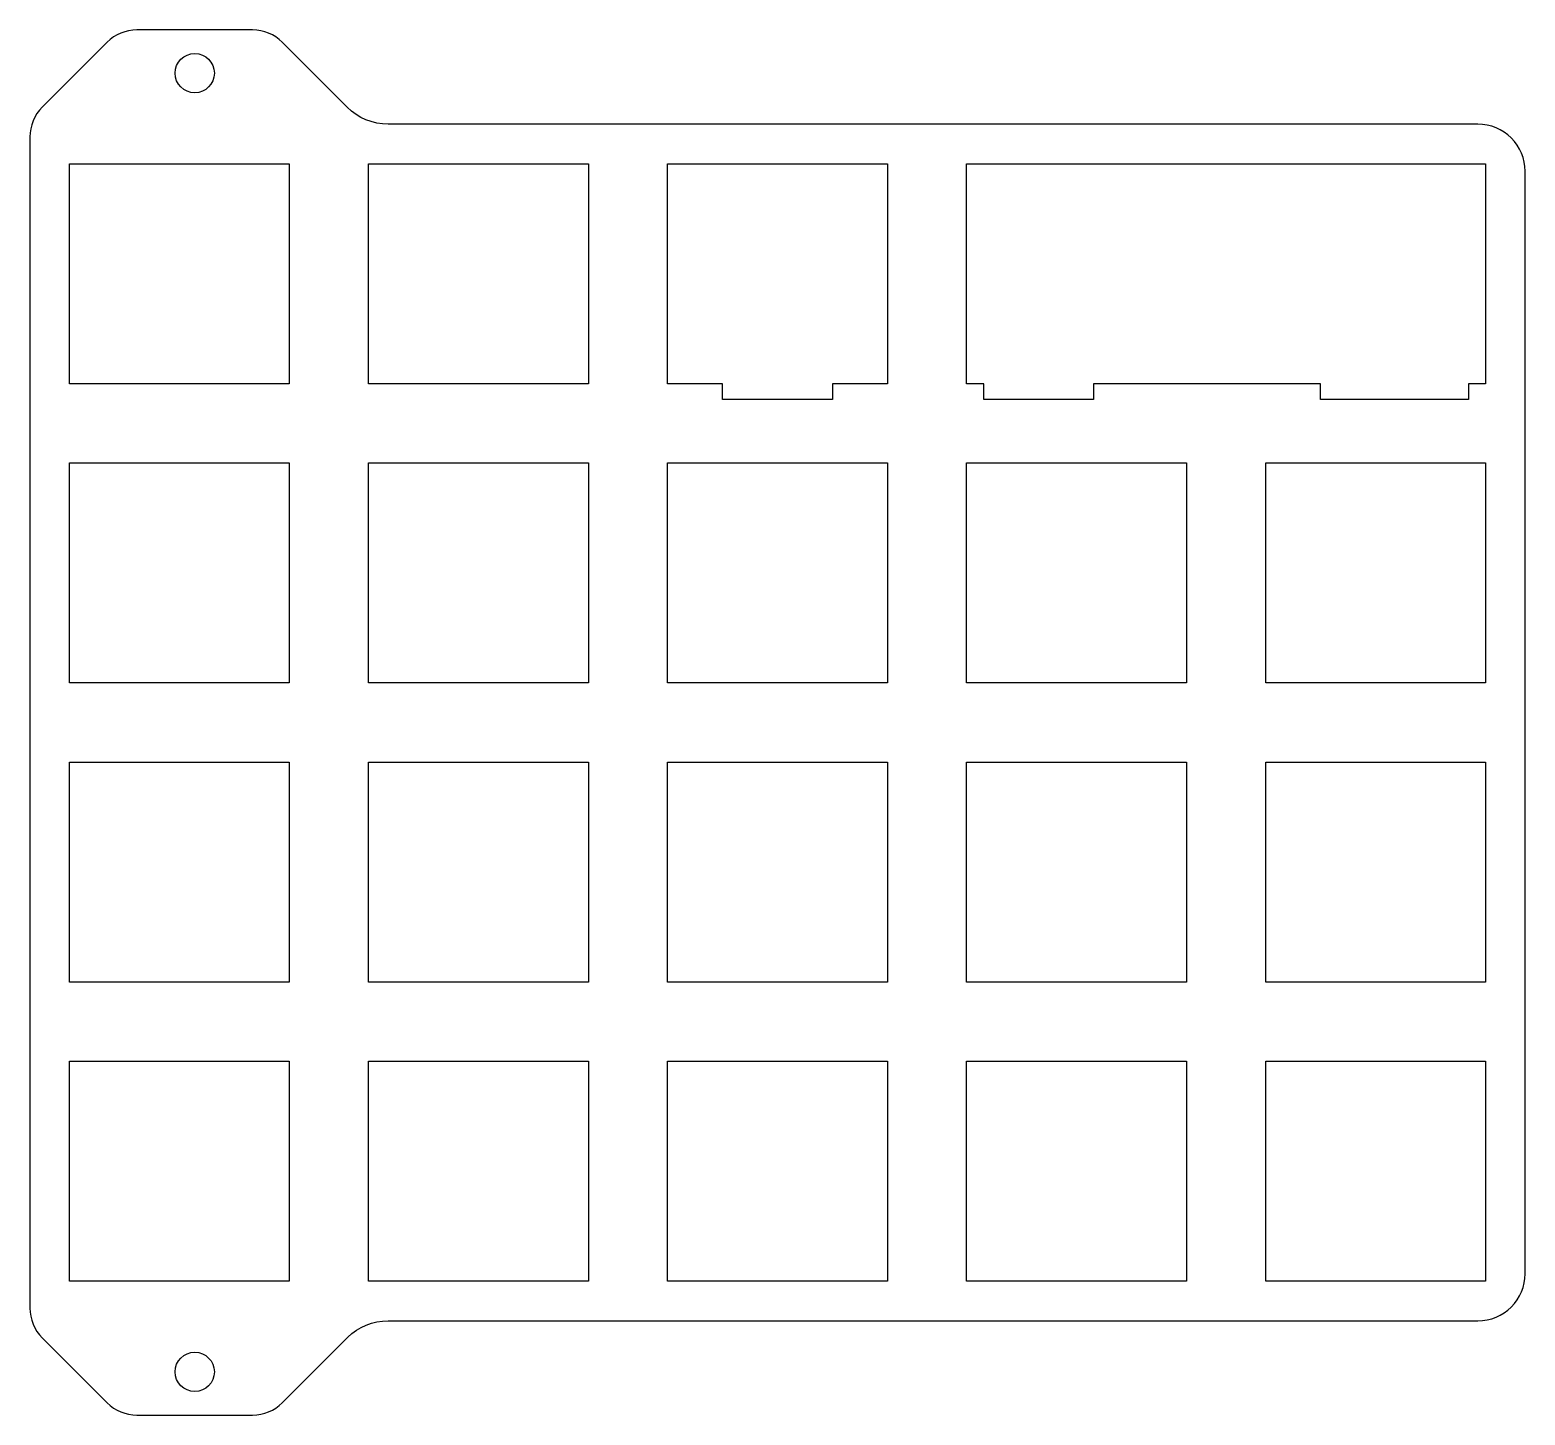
# Model space of a CAD drawing. Header units: millimetres. Extents: x -233.4 to -138.1, y -15.5 to 72.7.
import ezdxf

# ---------------------------------------------------------------- set-up
doc = ezdxf.new("R2010")
doc.units = ezdxf.units.MM
doc.layers.get('0').update_dxf_attribs({"linetype": 'CONTINUOUS'})

msp = doc.modelspace()

# ---------------------------------------------------------------- linework, layer by layer
msp.add_lwpolyline([(-210.547, -9.525), (-141.113, -9.525, 0.414214), (-138.113, -6.525), (-138.113, 63.675, 0.414214), (-141.113, 66.675), (-210.547, 66.675, -0.198912), (-213.146, 67.751), (-217.286, 71.892, 0.198912), (-219.178, 72.675), (-226.547, 72.675, 0.198912), (-228.439, 71.892), (-232.579, 67.751, 0.198912), (-233.363, 65.86), (-233.363, -8.71, 0.198912), (-232.579, -10.601), (-228.439, -14.742, 0.198912), (-226.547, -15.525), (-219.178, -15.525, 0.198912), (-217.286, -14.742), (-213.114, -10.569, 0.00003), (-213.114, -10.57, -0.195722)], format="xyb", close=True)
for points in [[(-216.838, 50.15), (-230.838, 50.15), (-230.838, 64.15), (-216.838, 64.15)], [(-197.788, 64.15), (-197.788, 50.15), (-211.788, 50.15), (-211.788, 64.15)], [(-178.737, 64.15), (-178.737, 50.15), (-182.237, 50.15), (-182.237, 49.15), (-189.237, 49.15), (-189.237, 50.15), (-192.738, 50.15), (-192.738, 64.15)], [(-140.637, 50.15), (-141.725, 50.15), (-141.725, 49.15), (-151.137, 49.15), (-151.137, 50.15), (-165.601, 50.15), (-165.601, 49.15), (-172.601, 49.15), (-172.601, 50.15), (-173.688, 50.15), (-173.688, 64.15), (-140.637, 64.15)], [(-230.838, 45.1), (-216.838, 45.1), (-216.838, 31.1), (-230.838, 31.1)], [(-211.788, 31.1), (-211.788, 45.1), (-197.788, 45.1), (-197.788, 31.1)], [(-192.738, 31.1), (-192.738, 45.1), (-178.737, 45.1), (-178.737, 31.1)], [(-173.688, 31.1), (-173.688, 45.1), (-159.688, 45.1), (-159.688, 31.1)], [(-154.638, 31.1), (-154.638, 45.1), (-140.637, 45.1), (-140.637, 31.1)], [(-230.838, 26.05), (-216.838, 26.05), (-216.838, 12.05), (-230.838, 12.05)], [(-197.788, 26.05), (-197.788, 12.05), (-211.788, 12.05), (-211.788, 26.05)], [(-178.737, 26.05), (-178.737, 12.05), (-192.738, 12.05), (-192.738, 26.05)], [(-173.688, 12.05), (-173.688, 26.05), (-159.688, 26.05), (-159.688, 12.05)], [(-140.637, 26.05), (-140.637, 12.05), (-154.638, 12.05), (-154.638, 26.05)], [(-230.838, -7), (-230.838, 7), (-216.838, 7), (-216.838, -7)], [(-211.788, -7), (-211.788, 7), (-197.788, 7), (-197.788, -7)], [(-178.737, -7), (-192.738, -7), (-192.738, 7), (-178.737, 7)], [(-173.688, 7), (-159.688, 7), (-159.688, -7), (-173.688, -7)], [(-154.638, -7), (-154.638, 7), (-140.637, 7), (-140.637, -7)]]:
    msp.add_lwpolyline(points, close=True)
for centre in [(-222.863, 69.925), (-222.862, -12.775)]:
    msp.add_circle(centre, 1.25)

doc.saveas('drawing.dxf')
